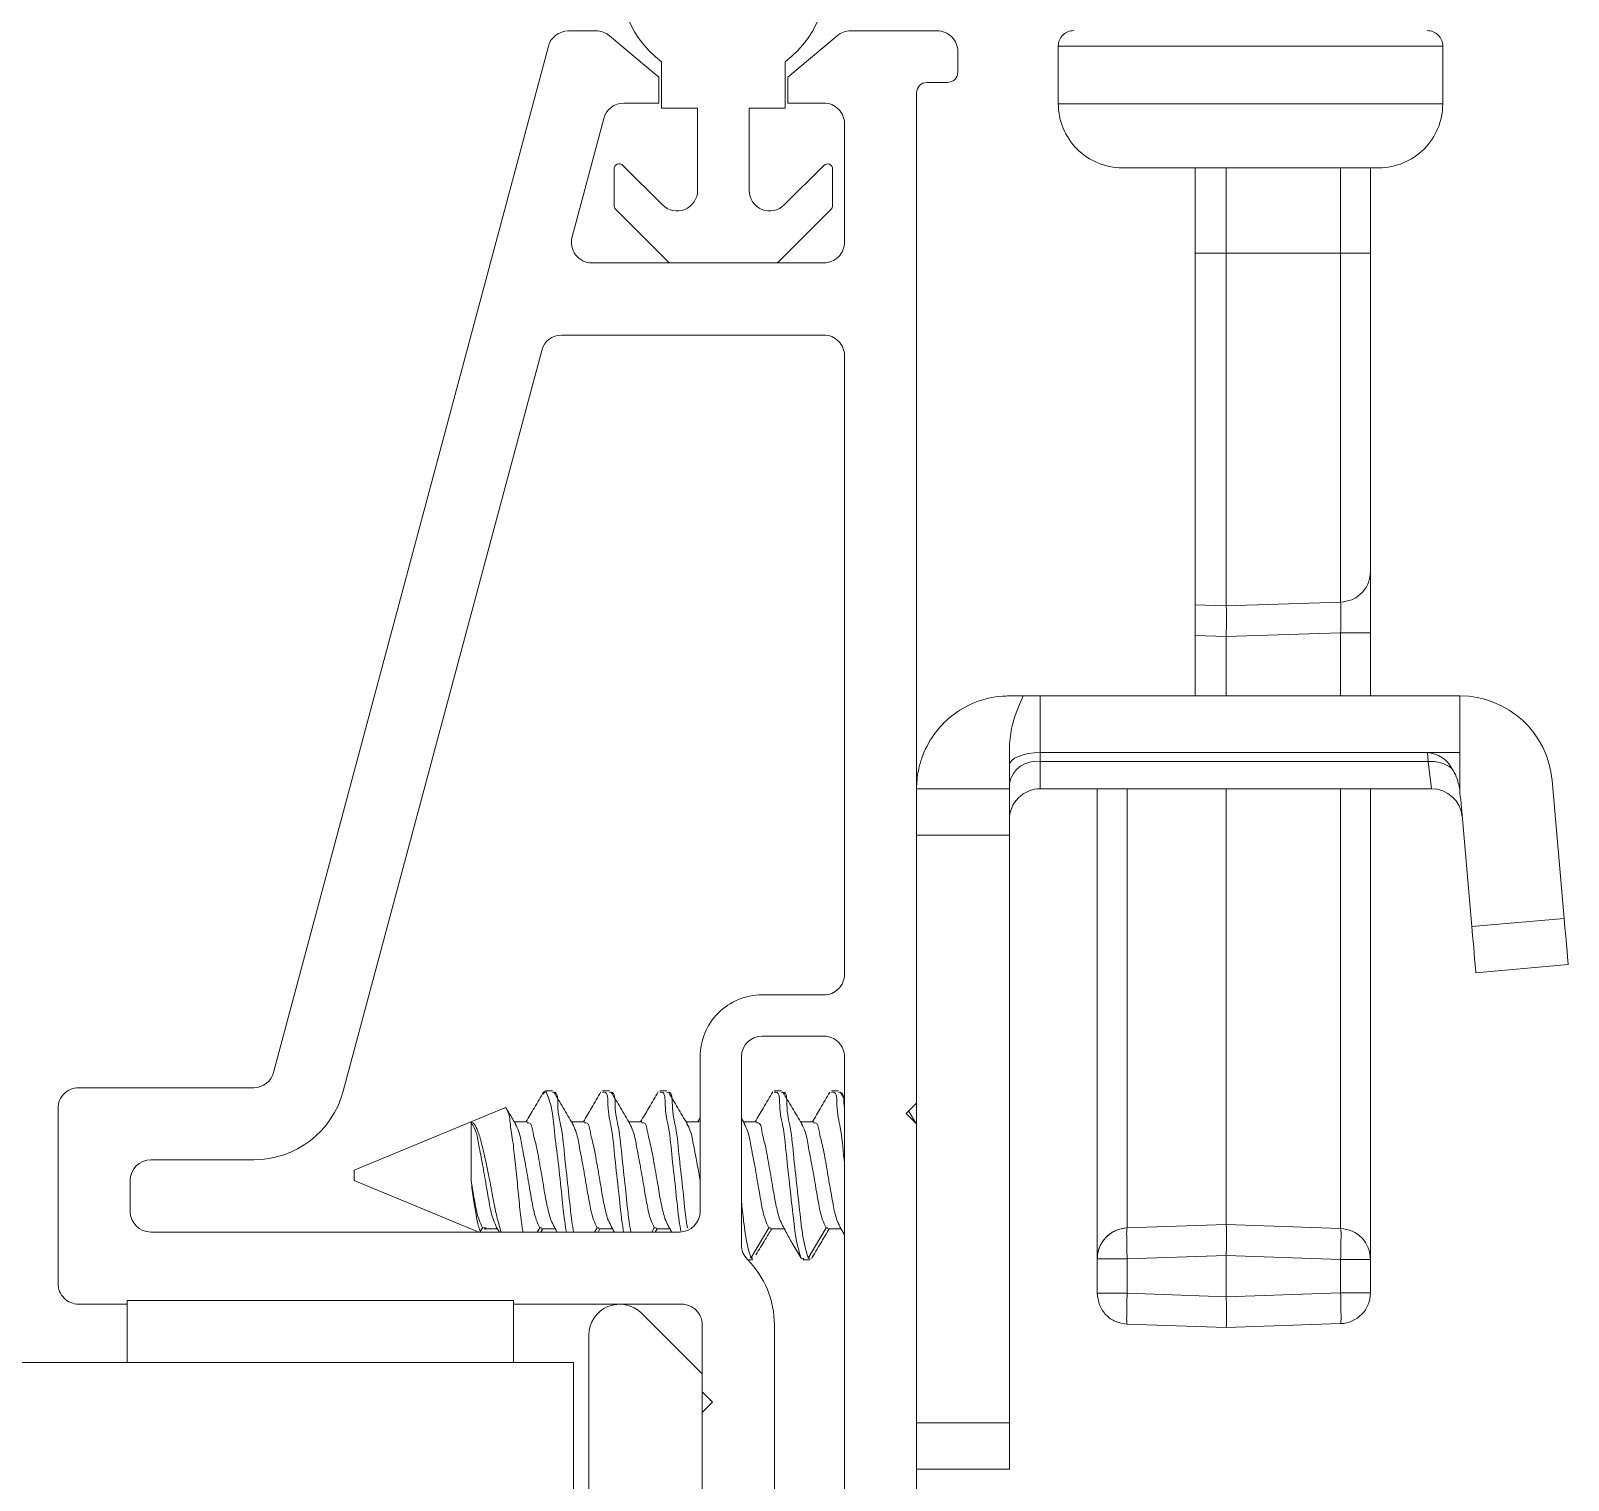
# Model space of a CAD drawing. Extents: x 50.9 to 61.7, y 12.6 to 36.7.
# Drawn here: x 58.072 to 59.564, y 15.534 to 16.94 of the extents above; entities that cross this region are included whole.
import ezdxf

# ---------------------------------------------------------------- set-up
doc = ezdxf.new("R2010")
doc.units = 0
doc.header["$LTSCALE"] = 0.3
doc.header["$MEASUREMENT"] = 0
doc.layers.get('0').update_dxf_attribs({"linetype": 'CONTINUOUS'})

msp = doc.modelspace()

# ---------------------------------------------------------------- linework, layer by layer
at = {"color": 7, "linetype": 'Continuous', "lineweight": 15}
for p, q in [((58.62068, 16.93947), (58.59373, 16.93947)), ((58.63354, 16.9348), (58.68159, 16.89447)), ((58.80659, 16.89447), (58.85464, 16.9348)), ((58.95159, 16.93947), (58.8675, 16.93947)), ((58.30771, 15.9293), (58.57441, 16.92465)), ((58.97159, 16.91947), (58.97159, 16.89947)), ((59.06909, 16.92475), (59.06909, 16.86875)), ((59.44209, 16.86875), (59.44209, 16.92475)), ((58.68409, 16.86447), (58.68409, 16.90947)), ((58.80409, 16.90947), (58.80409, 16.86447)), ((58.68159, 16.89447), (58.68159, 16.86947)), ((58.80659, 16.86947), (58.80659, 16.89447)), ((58.96159, 16.88948), (58.94159, 16.88948)), ((58.93159, 16.87947), (58.93159, 15.89947)), ((58.68159, 16.86947), (58.64744, 16.86947)), ((58.71909, 16.86447), (58.68409, 16.86447)), ((58.71909, 16.78483), (58.71909, 16.86447)), ((58.76909, 16.86447), (58.76909, 16.78483)), ((58.80409, 16.86447), (58.76909, 16.86447)), ((58.84159, 16.86947), (58.80659, 16.86947)), ((58.62812, 16.85465), (58.59731, 16.73965)), ((58.86159, 16.73447), (58.86159, 16.84947)), ((58.63809, 16.77012), (58.63809, 16.80547)), ((58.64662, 16.80901), (58.68495, 16.77069)), ((58.80323, 16.77069), (58.84155, 16.80901)), ((58.85009, 16.80547), (58.85009, 16.77012)), ((59.13109, 16.80675), (59.38009, 16.80675)), ((59.20193, 16.80675), (59.20193, 16.72387)), ((59.23193, 16.80675), (59.23193, 16.72387)), ((59.37193, 16.80675), (59.37193, 16.72387)), ((58.6902, 16.71594), (58.63955, 16.76658)), ((58.84862, 16.76658), (58.79798, 16.71594)), ((59.23193, 16.72387), (59.20193, 16.72387)), ((59.20193, 16.72387), (59.20193, 16.38282)), ((59.34295, 16.72387), (59.23193, 16.72387)), ((59.23193, 16.72387), (59.23193, 16.38189)), ((59.37193, 16.72387), (59.37193, 16.41512)), ((58.61663, 16.71447), (58.69373, 16.71447)), ((58.79444, 16.71447), (58.69373, 16.71447)), ((58.79444, 16.71447), (58.84159, 16.71447)), ((58.84159, 16.64447), (58.58715, 16.64447)), ((58.56784, 16.62965), (58.37532, 15.91118)), ((58.86159, 16.02447), (58.86159, 16.62447)), ((59.37193, 16.41512), (59.37193, 16.35559)), ((59.20193, 16.38282), (59.23193, 16.38189)), ((59.20193, 16.35308), (59.20193, 16.38282)), ((59.23193, 16.38189), (59.34297, 16.38535)), ((59.23193, 16.35216), (59.20193, 16.35308)), ((59.20193, 16.35308), (59.20193, 16.29447)), ((59.34297, 16.35559), (59.23193, 16.35216)), ((59.23193, 16.35216), (59.23193, 16.29447)), ((59.37193, 16.35559), (59.34297, 16.35559)), ((59.37193, 16.35559), (59.37193, 16.29447)), ((59.02159, 16.29447), (59.035, 16.29447)), ((59.035, 16.29447), (59.05159, 16.29447)), ((59.05159, 16.29447), (59.05159, 16.23947)), ((59.05159, 16.29447), (59.45859, 16.29447)), ((59.45859, 16.23947), (59.45859, 16.29447)), ((59.02159, 16.24823), (59.02159, 16.20447)), ((59.05159, 16.23947), (59.05159, 16.23084)), ((59.05159, 16.23947), (59.42727, 16.23947)), ((59.05159, 16.23084), (59.05159, 16.20447)), ((59.05159, 16.23084), (59.42802, 16.23084)), ((59.42727, 16.23947), (59.45859, 16.23947)), ((59.42802, 16.23084), (59.42727, 16.23947)), ((59.42802, 16.23084), (59.4311, 16.20447)), ((59.45859, 16.20375), (59.45859, 16.23947)), ((58.93159, 16.20447), (59.02159, 16.20447)), ((59.02159, 16.15947), (59.02159, 16.20447)), ((59.05159, 16.20447), (59.4311, 16.20447)), ((59.10693, 16.20447), (59.10693, 15.74849)), ((59.23193, 16.20447), (59.23193, 15.78174)), ((59.37193, 16.20447), (59.37193, 15.74788)), ((59.45859, 16.20375), (59.45859, 16.1995)), ((59.54824, 16.21232), (59.55994, 16.07864)), ((59.45954, 16.19362), (59.45859, 16.1995)), ((59.45954, 16.19362), (59.47028, 16.0708)), ((58.93159, 16.15947), (59.02159, 16.15947)), ((59.02159, 15.58947), (59.02159, 16.15947)), ((59.47028, 16.0708), (59.55994, 16.07864)), ((59.56386, 16.03381), (59.47421, 16.02597)), ((58.78159, 16.00447), (58.84159, 16.00447)), ((58.84159, 15.96447), (58.78159, 15.96447)), ((58.72159, 15.79447), (58.72159, 15.94447)), ((58.76159, 15.94447), (58.76159, 15.76204)), ((58.86159, 15.46447), (58.86159, 15.94447)), ((58.11859, 15.91447), (58.28839, 15.91447)), ((58.57189, 15.91121), (58.56907, 15.90815)), ((58.57189, 15.91147), (58.57068, 15.91097)), ((58.57818, 15.91147), (58.57189, 15.91147)), ((58.57189, 15.91147), (58.57189, 15.91121)), ((58.63374, 15.91147), (58.62679, 15.91147)), ((58.68929, 15.91147), (58.68235, 15.91147)), ((58.80041, 15.91147), (58.79346, 15.91147)), ((58.85596, 15.91147), (58.84902, 15.91147)), ((58.86159, 15.90327), (58.85763, 15.90997)), ((58.09859, 15.72447), (58.09859, 15.89447)), ((58.53207, 15.89498), (58.386, 15.83447)), ((58.93159, 15.89947), (58.92159, 15.88947)), ((58.92159, 15.88947), (58.93159, 15.87947)), ((58.93091, 15.88015), (58.92393, 15.89182)), ((58.93159, 15.87947), (58.93159, 15.89947)), ((58.4993, 15.88106), (58.4993, 15.8244)), ((58.55388, 15.8814), (58.54125, 15.8814)), ((58.60943, 15.8814), (58.59681, 15.8814)), ((58.66499, 15.8814), (58.65237, 15.8814)), ((58.72055, 15.8814), (58.70792, 15.8814)), ((58.72159, 15.88518), (58.71935, 15.8814)), ((58.76456, 15.87959), (58.76159, 15.88457)), ((58.7761, 15.8814), (58.76348, 15.8814)), ((58.83166, 15.8814), (58.81903, 15.8814)), ((58.93159, 15.8814), (58.93016, 15.8814)), ((58.93159, 15.87947), (58.93159, 15.46447)), ((58.28839, 15.84447), (58.18859, 15.84447)), ((58.386, 15.83447), (58.386, 15.82447)), ((58.16859, 15.82447), (58.16859, 15.79447)), ((58.386, 15.82447), (58.50671, 15.77447)), ((58.18859, 15.77447), (58.70159, 15.77447)), ((58.50829, 15.77496), (58.51045, 15.77861)), ((58.51384, 15.77845), (58.51045, 15.77861)), ((58.51221, 15.77755), (58.52491, 15.77755)), ((58.51284, 15.77682), (58.51329, 15.77755)), ((58.52378, 15.77944), (58.52674, 15.77447)), ((58.56777, 15.77853), (58.566, 15.77861)), ((58.56695, 15.77447), (58.56884, 15.77755)), ((58.56777, 15.77755), (58.58166, 15.77755)), ((58.62332, 15.77853), (58.62156, 15.77861)), ((58.62251, 15.77447), (58.6244, 15.77755)), ((58.62332, 15.77755), (58.63721, 15.77755)), ((58.67888, 15.77853), (58.67711, 15.77861)), ((58.67806, 15.77447), (58.67995, 15.77755)), ((58.67888, 15.77755), (58.69277, 15.77755)), ((58.77086, 15.74916), (58.78822, 15.77861)), ((58.78999, 15.77853), (58.78822, 15.77861)), ((58.78999, 15.77755), (58.80388, 15.77755)), ((58.82642, 15.74916), (58.84378, 15.77861)), ((58.84555, 15.77853), (58.84378, 15.77861)), ((58.84555, 15.77755), (58.85824, 15.77755)), ((58.85698, 15.77966), (58.86159, 15.77192)), ((59.23193, 15.78179), (59.13588, 15.77847)), ((59.13588, 15.77847), (59.13589, 15.77843)), ((59.13589, 15.77843), (59.23193, 15.78175)), ((59.23193, 15.78174), (59.34297, 15.77786)), ((58.76786, 15.74747), (58.77263, 15.74747)), ((58.77263, 15.74903), (58.77086, 15.74916)), ((58.82197, 15.74897), (58.81947, 15.74916)), ((58.82124, 15.74747), (58.82819, 15.74747)), ((58.82145, 15.74869), (58.82208, 15.74789)), ((58.82819, 15.74903), (58.82642, 15.74916)), ((58.83054, 15.75133), (58.82981, 15.74891)), ((59.10693, 15.74849), (59.10693, 15.74845)), ((59.10693, 15.71507), (59.10693, 15.74845)), ((59.10693, 15.74845), (59.13588, 15.74845)), ((59.13588, 15.74845), (59.23193, 15.75177)), ((59.13588, 15.74845), (59.13588, 15.71507)), ((59.23193, 15.71172), (59.23193, 15.75177)), ((59.23193, 15.75177), (59.34297, 15.74788)), ((59.34297, 15.7156), (59.34297, 15.74788)), ((59.37193, 15.74788), (59.34297, 15.74788)), ((59.37193, 15.74788), (59.37193, 15.7156)), ((59.13588, 15.71507), (59.10693, 15.71507)), ((59.10693, 15.71507), (59.10693, 15.71507)), ((59.23193, 15.71172), (59.13588, 15.71507)), ((59.34297, 15.7156), (59.23193, 15.71172)), ((59.34297, 15.7156), (59.37193, 15.7156)), ((58.16559, 15.70447), (58.11859, 15.70447)), ((58.16559, 15.70802), (58.16559, 15.64802)), ((58.16559, 15.70802), (58.54059, 15.70802)), ((58.54059, 15.70802), (58.54059, 15.64802)), ((58.70359, 15.70447), (58.54059, 15.70447)), ((58.6648, 15.69569), (58.72359, 15.6369)), ((58.72359, 15.61947), (58.72359, 15.68447)), ((58.79359, 15.68447), (58.79359, 15.43447)), ((59.23193, 15.68174), (59.13588, 15.68509)), ((59.13588, 15.68509), (59.13588, 15.68509)), ((59.34297, 15.68562), (59.23193, 15.68174)), ((58.61359, 14.76947), (58.61359, 15.67447)), ((58.59859, 15.64802), (57.08343, 15.64802)), ((58.59859, 15.52302), (58.59859, 15.64802)), ((58.73359, 15.60947), (58.72359, 15.61947)), ((58.72359, 15.61947), (58.72359, 15.59947)), ((58.72359, 15.59947), (58.73359, 15.60947)), ((58.72359, 14.90798), (58.72359, 15.59947)), ((58.93159, 15.58947), (59.02159, 15.58947)), ((59.02159, 15.54447), (59.02159, 15.58947)), ((58.93159, 15.54447), (59.02159, 15.54447))]:
    msp.add_line(p, q, dxfattribs=at)
at = {"color": 8, "linetype": 'Continuous', "lineweight": 15}
for p, q in [((59.06909, 16.92475), (59.44209, 16.92475)), ((59.06909, 16.86875), (59.44209, 16.86875)), ((59.34295, 16.80675), (59.34295, 16.72387)), ((59.34297, 16.35559), (59.34297, 16.29447)), ((59.13588, 16.20447), (59.13588, 15.77847)), ((59.34297, 16.20447), (59.34297, 15.77786)), ((58.56356, 15.77447), (58.566, 15.77861)), ((58.61912, 15.77447), (58.62156, 15.77861)), ((58.67468, 15.77447), (58.67711, 15.77861)), ((58.81095, 15.76361), (58.81947, 15.74916))]:
    msp.add_line(p, q, dxfattribs=at)
at = {"color": 7, "linetype": 'Continuous', "lineweight": 15, "flags": 128}
for points in [[(59.34294, 16.72387), (59.34295, 16.6029), (59.34296, 16.49767), (59.34297, 16.42186), (59.34297, 16.38535)], [(59.37193, 16.72387), (59.36974, 16.72387), (59.3635, 16.72387), (59.35411, 16.72387), (59.34295, 16.72387)], [(59.05159, 16.23947), (59.04574, 16.23924), (59.04011, 16.23853), (59.03492, 16.23738), (59.03037, 16.23584), (59.02664, 16.23395), (59.02387, 16.2318), (59.02217, 16.22947), (59.02159, 16.22705)], [(59.47421, 16.02597), (59.47413, 16.02683), (59.47391, 16.02938), (59.47354, 16.03352), (59.47306, 16.0391), (59.47246, 16.04589), (59.47178, 16.05364), (59.47105, 16.06205), (59.47028, 16.0708)], [(59.55994, 16.07864), (59.56071, 16.06989), (59.56144, 16.06148), (59.56212, 16.05373), (59.56271, 16.04694), (59.5632, 16.04137), (59.56356, 16.03722), (59.56379, 16.03467), (59.56386, 16.03381)]]:
    msp.add_lwpolyline(points, dxfattribs=at)
at = {"color": 7, "linetype": 'Continuous', "lineweight": 15}
for centre, radius, start, end in [((58.74409, 16.98947), 0.1, 306.8699, 233.1301), ((58.59373, 16.91947), 0.02, 90.00363, 164.99956), ((58.62068, 16.91947), 0.02, 50.00467, 89.99889), ((58.8675, 16.91948), 0.02, 90.00053, 130.00263), ((58.95159, 16.91948), 0.02, 359.99916, 90.00168), ((59.08409, 16.92475), 0.015, 89.9966, 180.00452), ((59.42709, 16.92475), 0.015, 359.99548, 90.0034), ((58.94159, 16.87947), 0.01, 90.0028, 179.99048), ((58.96159, 16.89948), 0.01, 270.00115, 359.99045), ((58.64744, 16.84947), 0.02, 90.00372, 164.99275), ((58.84159, 16.84948), 0.02, 359.99886, 90.00198), ((59.13109, 16.86874), 0.062, 179.99822, 270.00015), ((59.38009, 16.86874), 0.062, 269.99985, 0.00178), ((58.64309, 16.80548), 0.005, 44.99319, 180.01032), ((58.84509, 16.80547), 0.005, 0.01537, 134.99226), ((58.69909, 16.78483), 0.02, 224.99915, 0.00199), ((58.78909, 16.78483), 0.02, 180.00443, 314.99721), ((58.64308, 16.77012), 0.005, 179.97822, 225.01759), ((58.84507, 16.77013), 0.00502, 315.10733, 359.89686), ((58.61663, 16.73447), 0.02, 164.99821, 269.99903), ((58.84159, 16.73447), 0.02, 269.99892, 359.99982), ((58.69373, 16.71947), 0.005, 224.98728, 269.99604), ((58.79445, 16.71947), 0.005, 269.97708, 315.01271), ((58.58715, 16.62448), 0.01999, 89.99073, 165.01191), ((58.84159, 16.62448), 0.02, 359.99885, 90.00241), ((59.45859, 16.20448), 0.09, 4.99984, 89.99899), ((59.04784, 16.20432), 0.02678, 81.95001, 168.57972), ((59.42507, 16.20994), 0.02962, 28.80431, 85.74505), ((59.43054, 16.19633), 0.0346, 53.68666, 94.16813), ((59.05159, 16.17448), 0.03, 89.99804, 180.00308), ((59.4311, 16.17447), 0.03, 5.00258, 89.99904), ((58.84159, 16.02447), 0.02, 269.99156, 0.00718), ((58.78159, 15.94448), 0.06, 89.99872, 180.0024), ((58.78159, 15.94447), 0.02, 89.99939, 179.99935), ((58.84159, 15.94448), 0.02, 359.99282, 90.00844), ((58.28839, 15.93447), 0.01999, 269.99142, 345.01123), ((58.11859, 15.89448), 0.02, 89.99829, 180.00718), ((58.28839, 15.93448), 0.09, 270.00091, 344.99893), ((58.18859, 15.82447), 0.02, 89.99978, 179.99896), ((58.18859, 15.79448), 0.02, 180.0019, 269.99936), ((58.70159, 15.79448), 0.02, 270.00494, 359.9938), ((59.13693, 15.74845), 0.03, 91.98063, 180.00166), ((59.34193, 15.74788), 0.03, 359.99968, 88.00003), ((58.78159, 15.76204), 0.02, 180.00577, 224.84372), ((58.70358, 15.68447), 0.09001, 0.00239, 44.836), ((58.11859, 15.72447), 0.02, 179.99324, 270.00088), ((59.34193, 15.7156), 0.03, 272.00045, 0.00012), ((58.64359, 15.67447), 0.03, 45.00036, 179.99971), ((58.70359, 15.68448), 0.02, 359.99958, 90.00168)]:
    msp.add_arc(centre, radius, start, end, dxfattribs=at)
for points, knots in [([(59.37193, 16.41512), (59.37153, 16.41145), (59.37069, 16.40381), (59.36402, 16.39391), (59.35429, 16.38696), (59.34665, 16.38588), (59.34297, 16.38535)], [0, 0, 0, 0, 0.2397654, 0.4988299, 0.7586354, 1, 1, 1, 1]), ([(59.23193, 16.38189), (59.23202, 16.38086), (59.23233, 16.37755), (59.23226, 16.37103), (59.23221, 16.36216), (59.23203, 16.35557), (59.23193, 16.35216)], [0, 0, 0, 0, 0.1049734, 0.3350194, 0.6560895, 1, 1, 1, 1]), ([(59.34297, 16.35559), (59.34308, 16.35914), (59.34327, 16.36577), (59.34331, 16.37462), (59.34337, 16.38101), (59.34307, 16.38429), (59.34297, 16.38535)], [0, 0, 0, 0, 0.35758343, 0.66842103, 0.89215948, 1, 1, 1, 1]), ([(58.93159, 16.20447), (58.93167, 16.20727), (58.93196, 16.21732), (58.93608, 16.23565), (58.94723, 16.25728), (58.96506, 16.27609), (58.98798, 16.28939), (59.00797, 16.29415), (59.01933, 16.29442), (59.02159, 16.29447)], [0, 0, 0, 0, 0.0595259, 0.2137677, 0.3951598, 0.5709314, 0.7581867, 0.9518668, 1, 1, 1, 1]), ([(59.02159, 16.24823), (59.02244, 16.2548), (59.02451, 16.27086), (59.03111, 16.2857), (59.035, 16.29447)], [0, 0, 0, 0, 0.408536, 1, 1, 1, 1]), ([(59.45103, 16.22421), (59.45256, 16.22153), (59.45621, 16.21515), (59.45772, 16.20794), (59.45859, 16.20375)], [0, 0, 0, 0, 0.4190935, 1, 1, 1, 1]), ([(58.56977, 15.91034), (58.56675, 15.90519), (58.56109, 15.89552), (58.55536, 15.8859), (58.55268, 15.8814)], [0, 0, 0, 0, 0.5329863, 1, 1, 1, 1]), ([(58.5918, 15.77447), (58.59124, 15.77787), (58.5891, 15.79087), (58.58692, 15.81479), (58.58359, 15.84518), (58.57983, 15.87309), (58.57803, 15.89538), (58.57362, 15.90676), (58.57189, 15.91121)], [0, 0, 0, 0, 0.0745443, 0.2853318, 0.5200968, 0.7364666, 0.8970902, 1, 1, 1, 1]), ([(58.59874, 15.77447), (58.59818, 15.77787), (58.59603, 15.79086), (58.59396, 15.81491), (58.59019, 15.8447), (58.58781, 15.87454), (58.58271, 15.8917), (58.58377, 15.91066), (58.57875, 15.91), (58.57818, 15.90992)], [0, 0, 0, 0, 0.0744267, 0.2848743, 0.5192608, 0.7352816, 0.8956462, 0.9882262, 1, 1, 1, 1]), ([(58.59789, 15.87959), (58.59485, 15.88467), (58.58874, 15.89487), (58.58271, 15.90511), (58.57968, 15.91025)], [0, 0, 0, 0, 0.4980958, 1, 1, 1, 1]), ([(58.62532, 15.91034), (58.62231, 15.90519), (58.61664, 15.89552), (58.61091, 15.8859), (58.60824, 15.8814)], [0, 0, 0, 0, 0.5329863, 1, 1, 1, 1]), ([(58.64735, 15.77447), (58.64679, 15.77787), (58.64464, 15.79086), (58.64257, 15.81491), (58.6388, 15.8447), (58.63642, 15.87454), (58.63132, 15.8917), (58.63238, 15.91066), (58.62736, 15.91), (58.62679, 15.90992)], [0, 0, 0, 0, 0.0744267, 0.2848724, 0.5192607, 0.7352816, 0.8956462, 0.9882262, 1, 1, 1, 1]), ([(58.6543, 15.77447), (58.65374, 15.77787), (58.65159, 15.79086), (58.64951, 15.81491), (58.64575, 15.8447), (58.64337, 15.87454), (58.63827, 15.8917), (58.63932, 15.91066), (58.63431, 15.91), (58.63374, 15.90992)], [0, 0, 0, 0, 0.0744243, 0.2848725, 0.5192597, 0.7352832, 0.8956459, 0.9882262, 1, 1, 1, 1]), ([(58.65345, 15.87959), (58.65041, 15.88467), (58.6443, 15.89487), (58.63827, 15.90511), (58.63524, 15.91025)], [0, 0, 0, 0, 0.4980622, 1, 1, 1, 1]), ([(58.68088, 15.91034), (58.67786, 15.90519), (58.6722, 15.89552), (58.66647, 15.8859), (58.66379, 15.8814)], [0, 0, 0, 0, 0.5330053, 1, 1, 1, 1]), ([(58.7028, 15.77517), (58.70228, 15.77833), (58.70017, 15.79109), (58.69813, 15.81491), (58.69436, 15.8447), (58.69198, 15.87454), (58.68688, 15.8917), (58.68793, 15.91066), (58.68292, 15.91), (58.68235, 15.90992)], [0, 0, 0, 0, 0.0697387, 0.2812522, 0.5168258, 0.7339408, 0.8951177, 0.9881666, 1, 1, 1, 1]), ([(58.7092, 15.77859), (58.70887, 15.78062), (58.70698, 15.79224), (58.70509, 15.81491), (58.7013, 15.8447), (58.69893, 15.87454), (58.69382, 15.8917), (58.69488, 15.91066), (58.68986, 15.91), (58.68929, 15.90992)], [0, 0, 0, 0, 0.04572807, 0.26269891, 0.50435477, 0.72707362, 0.89241057, 0.98786119, 1, 1, 1, 1]), ([(58.709, 15.87959), (58.70596, 15.88467), (58.69986, 15.89487), (58.69382, 15.90511), (58.69079, 15.91025)], [0, 0, 0, 0, 0.4980958, 1, 1, 1, 1]), ([(58.79199, 15.91034), (58.78897, 15.90519), (58.78331, 15.89552), (58.77758, 15.8859), (58.77491, 15.8814)], [0, 0, 0, 0, 0.5330053, 1, 1, 1, 1]), ([(58.81947, 15.74916), (58.81826, 15.75324), (58.81482, 15.76484), (58.81211, 15.78655), (58.8091, 15.81488), (58.80551, 15.84471), (58.80308, 15.87454), (58.79799, 15.8917), (58.79904, 15.91066), (58.79403, 15.91), (58.79346, 15.90992)], [0, 0, 0, 0, 0.0775145, 0.2202663, 0.3975543, 0.5950093, 0.7769924, 0.9120889, 0.9900814, 1, 1, 1, 1]), ([(58.82642, 15.74916), (58.82521, 15.75324), (58.82176, 15.76484), (58.81905, 15.78655), (58.81605, 15.81488), (58.81245, 15.84471), (58.81003, 15.87454), (58.80493, 15.8917), (58.80599, 15.91066), (58.80097, 15.91), (58.80041, 15.90992)], [0, 0, 0, 0, 0.0775145, 0.2202663, 0.3975527, 0.5950092, 0.7769924, 0.9120889, 0.9900814, 1, 1, 1, 1]), ([(58.82012, 15.87959), (58.81707, 15.88467), (58.81097, 15.89487), (58.80493, 15.90511), (58.80191, 15.91025)], [0, 0, 0, 0, 0.4980958, 1, 1, 1, 1]), ([(58.8474, 15.91009), (58.84438, 15.90493), (58.83878, 15.89535), (58.83309, 15.88581), (58.83046, 15.8814)], [0, 0, 0, 0, 0.5380998, 1, 1, 1, 1]), ([(58.86159, 15.84194), (58.86144, 15.84329), (58.86017, 15.85453), (58.85866, 15.8746), (58.85354, 15.89169), (58.8546, 15.91066), (58.84958, 15.91), (58.84902, 15.90992)], [0, 0, 0, 0, 0.0575415, 0.4810365, 0.7954211, 0.9769183, 1, 1, 1, 1]), ([(58.86159, 15.89553), (58.86147, 15.89624), (58.86066, 15.90102), (58.86156, 15.9107), (58.85653, 15.91), (58.85596, 15.90992)], [0, 0, 0, 0, 0.1335533, 0.9022428, 1, 1, 1, 1]), ([(58.53209, 15.89491), (58.53211, 15.89494), (58.5327, 15.89612), (58.5368, 15.88812), (58.5368, 15.88138), (58.5398, 15.86397), (58.54176, 15.84456), (58.54425, 15.82204), (58.54632, 15.79998), (58.54797, 15.78412), (58.54933, 15.77597), (58.54958, 15.77447)], [0, 0, 0, 0, 0.00087325, 0.03145238, 0.11594582, 0.24885, 0.41904596, 0.61052042, 0.79775565, 0.96284833, 1, 1, 1, 1]), ([(58.54234, 15.87959), (58.54005, 15.88339), (58.53728, 15.888), (58.53454, 15.89263), (58.53406, 15.89345)], [0, 0, 0, 0, 0.8235001, 1, 1, 1, 1]), ([(58.52848, 15.77447), (58.52718, 15.77887), (58.52405, 15.7895), (58.52051, 15.80748), (58.51691, 15.82753), (58.51282, 15.84656), (58.50894, 15.8628), (58.50572, 15.87381), (58.50207, 15.88044), (58.49962, 15.88099), (58.4993, 15.88106)], [0, 0, 0, 0, 0.1230441, 0.2973005, 0.4915016, 0.6691952, 0.8219867, 0.9334584, 0.9911641, 1, 1, 1, 1]), ([(58.52434, 15.77861), (58.52313, 15.78118), (58.51976, 15.78833), (58.51697, 15.80227), (58.51389, 15.82015), (58.51068, 15.83946), (58.50699, 15.85708), (58.5049, 15.87145), (58.50089, 15.87833), (58.4993, 15.88106)], [0, 0, 0, 0, 0.0801994, 0.2231973, 0.3992392, 0.5952715, 0.776226, 0.9112481, 1, 1, 1, 1]), ([(58.566, 15.77861), (58.56479, 15.78118), (58.56143, 15.78833), (58.55864, 15.80227), (58.55556, 15.82015), (58.55233, 15.83945), (58.54868, 15.85709), (58.54661, 15.87075), (58.54327, 15.87721), (58.54213, 15.87942)], [0, 0, 0, 0, 0.0817292, 0.22745474, 0.40685457, 0.60662615, 0.79103231, 0.92862992, 1, 1, 1, 1]), ([(58.57638, 15.78685), (58.57512, 15.79158), (58.57225, 15.80232), (58.56957, 15.82024), (58.56605, 15.83919), (58.56303, 15.85787), (58.5594, 15.8694), (58.55802, 15.88093), (58.55445, 15.88049), (58.55388, 15.88042)], [0, 0, 0, 0, 0.1501473, 0.3408, 0.5531023, 0.7490798, 0.8953082, 0.9833375, 1, 1, 1, 1]), ([(58.62156, 15.77861), (58.62035, 15.78118), (58.61698, 15.78833), (58.6142, 15.80227), (58.61111, 15.82015), (58.60789, 15.83945), (58.60423, 15.85709), (58.60217, 15.87075), (58.59882, 15.87721), (58.59768, 15.87942)], [0, 0, 0, 0, 0.0817291, 0.227449, 0.4068487, 0.606624, 0.79103, 0.9286274, 1, 1, 1, 1]), ([(58.63194, 15.78685), (58.63067, 15.79158), (58.6278, 15.80232), (58.62512, 15.82024), (58.62161, 15.83919), (58.61859, 15.85787), (58.61496, 15.8694), (58.61357, 15.88093), (58.61, 15.88049), (58.60943, 15.88042)], [0, 0, 0, 0, 0.1501464, 0.340798, 0.5530991, 0.749071, 0.8952986, 0.9833376, 1, 1, 1, 1]), ([(58.67711, 15.77861), (58.6759, 15.78118), (58.67254, 15.78833), (58.66975, 15.80227), (58.66667, 15.82015), (58.66345, 15.83945), (58.65979, 15.85709), (58.65772, 15.87075), (58.65438, 15.87721), (58.65324, 15.87942)], [0, 0, 0, 0, 0.081729, 0.2274542, 0.4068535, 0.6066246, 0.7910303, 0.9286276, 1, 1, 1, 1]), ([(58.6875, 15.78685), (58.68623, 15.79158), (58.68336, 15.80232), (58.68068, 15.82024), (58.67716, 15.83919), (58.67414, 15.85787), (58.67052, 15.8694), (58.66913, 15.88093), (58.66556, 15.88049), (58.66499, 15.88042)], [0, 0, 0, 0, 0.1501473, 0.3408, 0.5531023, 0.7490798, 0.8953082, 0.9833375, 1, 1, 1, 1]), ([(58.72159, 15.82386), (58.72068, 15.82923), (58.71871, 15.8409), (58.71534, 15.85709), (58.71328, 15.87075), (58.70993, 15.87721), (58.70879, 15.87942)], [0, 0, 0, 0, 0.2851099, 0.6202345, 0.8702932, 1, 1, 1, 1]), ([(58.78822, 15.77861), (58.78701, 15.78118), (58.78365, 15.78833), (58.78086, 15.80227), (58.77778, 15.82015), (58.77456, 15.83945), (58.7709, 15.85709), (58.76883, 15.87075), (58.76549, 15.87721), (58.76435, 15.87942)], [0, 0, 0, 0, 0.081729, 0.2274542, 0.4068535, 0.6066246, 0.7910303, 0.9286276, 1, 1, 1, 1]), ([(58.79861, 15.78685), (58.79734, 15.79158), (58.79447, 15.80232), (58.79179, 15.82024), (58.78827, 15.83919), (58.78525, 15.85787), (58.78163, 15.8694), (58.78024, 15.88093), (58.77667, 15.88049), (58.7761, 15.88042)], [0, 0, 0, 0, 0.1501473, 0.3408, 0.5531023, 0.7490798, 0.8953082, 0.9833375, 1, 1, 1, 1]), ([(58.84378, 15.77861), (58.84257, 15.78118), (58.83921, 15.78833), (58.83642, 15.80227), (58.83333, 15.82015), (58.83011, 15.83945), (58.82646, 15.85709), (58.82439, 15.87075), (58.82105, 15.87721), (58.8199, 15.87942)], [0, 0, 0, 0, 0.08172037, 0.22744624, 0.40684647, 0.60661851, 0.79102928, 0.92862721, 1, 1, 1, 1]), ([(58.85714, 15.77983), (58.85612, 15.782), (58.85297, 15.78875), (58.85032, 15.80226), (58.84725, 15.82021), (58.84385, 15.8392), (58.8408, 15.85787), (58.83719, 15.8694), (58.83579, 15.88093), (58.83222, 15.88049), (58.83166, 15.88042)], [0, 0, 0, 0, 0.0679793, 0.2116391, 0.3884957, 0.5854354, 0.7672274, 0.9028744, 0.9845433, 1, 1, 1, 1]), ([(58.4993, 15.8244), (58.50008, 15.81824), (58.50149, 15.80711), (58.50392, 15.79225), (58.50584, 15.78181), (58.50772, 15.77657), (58.50829, 15.77496)], [0, 0, 0, 0, 0.3699404, 0.6681984, 0.8984373, 1, 1, 1, 1]), ([(58.51045, 15.77861), (58.50924, 15.78118), (58.50587, 15.78833), (58.50276, 15.80391), (58.50061, 15.81664), (58.4993, 15.8244)], [0, 0, 0, 0, 0.1796642, 0.4999986, 1, 1, 1, 1]), ([(58.77086, 15.74916), (58.76965, 15.75324), (58.76621, 15.76484), (58.76388, 15.78347), (58.76231, 15.79783), (58.76159, 15.8044)], [0, 0, 0, 0, 0.22739537, 0.64619037, 1, 1, 1, 1]), ([(58.57627, 15.78713), (58.57832, 15.78297), (58.58042, 15.77872), (58.58269, 15.77457), (58.58274, 15.77447)], [0, 0, 0, 0, 0.9782853, 1, 1, 1, 1]), ([(58.63183, 15.78713), (58.63386, 15.78296), (58.63595, 15.77871), (58.63825, 15.77457), (58.6383, 15.77447)], [0, 0, 0, 0, 0.9782058, 1, 1, 1, 1]), ([(58.68738, 15.78713), (58.68943, 15.78297), (58.69153, 15.77872), (58.6938, 15.77457), (58.69385, 15.77447)], [0, 0, 0, 0, 0.9782853, 1, 1, 1, 1]), ([(58.79849, 15.78713), (58.80057, 15.78298), (58.80454, 15.77505), (58.80888, 15.76731), (58.81095, 15.76361)], [0, 0, 0, 0, 0.5223013, 1, 1, 1, 1]), ([(58.77576, 15.75244), (58.77872, 15.75735), (58.78378, 15.76574), (58.78893, 15.77408), (58.79106, 15.77755)], [0, 0, 0, 0, 0.58514527, 1, 1, 1, 1]), ([(58.83052, 15.7503), (58.8335, 15.75534), (58.83889, 15.76444), (58.84436, 15.7735), (58.84681, 15.77755)], [0, 0, 0, 0, 0.5530718, 1, 1, 1, 1]), ([(59.13588, 15.77847), (59.13266, 15.77805), (59.12582, 15.77716), (59.1163, 15.77125), (59.11026, 15.76324), (59.10737, 15.7552), (59.10708, 15.75076), (59.10693, 15.74849)], [0, 0, 0, 0, 0.2107774, 0.447439, 0.7099802, 0.8517126, 1, 1, 1, 1]), ([(59.13589, 15.77843), (59.13577, 15.77766), (59.13531, 15.77476), (59.13552, 15.76855), (59.13551, 15.75933), (59.13575, 15.75227), (59.13588, 15.74845)], [0, 0, 0, 0, 0.0772448, 0.2939499, 0.6178951, 1, 1, 1, 1]), ([(59.23193, 15.75177), (59.23206, 15.75559), (59.2323, 15.76265), (59.2323, 15.77187), (59.2325, 15.77807), (59.23205, 15.78098), (59.23193, 15.78174)], [0, 0, 0, 0, 0.38213472, 0.70607166, 0.9227598, 1, 1, 1, 1]), ([(59.34297, 15.74788), (59.34311, 15.7517), (59.34335, 15.75877), (59.34334, 15.76799), (59.34355, 15.77419), (59.34309, 15.7771), (59.34297, 15.77786)], [0, 0, 0, 0, 0.3821893, 0.7061761, 0.9228565, 1, 1, 1, 1]), ([(59.13588, 15.68509), (59.13206, 15.68566), (59.1244, 15.68679), (59.11487, 15.69377), (59.10822, 15.70354), (59.10736, 15.71123), (59.10693, 15.71507)], [0, 0, 0, 0, 0.249967, 0.4999916, 0.7499918, 1, 1, 1, 1]), ([(59.13588, 15.68509), (59.13206, 15.68565), (59.1244, 15.68678), (59.11487, 15.69376), (59.10822, 15.70354), (59.10736, 15.71122), (59.10693, 15.71507)], [0, 0, 0, 0, 0.249966, 0.4999922, 0.7499921, 1, 1, 1, 1]), ([(59.13588, 15.71507), (59.13575, 15.71125), (59.13551, 15.70419), (59.13551, 15.69497), (59.13531, 15.68876), (59.13576, 15.68585), (59.13588, 15.68509)], [0, 0, 0, 0, 0.3821805, 0.70617, 0.9228521, 1, 1, 1, 1]), ([(59.23193, 15.68174), (59.23205, 15.6825), (59.2325, 15.68541), (59.2323, 15.69162), (59.2323, 15.70084), (59.23206, 15.7079), (59.23193, 15.71172)], [0, 0, 0, 0, 0.0771464, 0.2938283, 0.6178125, 1, 1, 1, 1]), ([(59.34297, 15.7156), (59.34311, 15.71178), (59.34335, 15.70472), (59.34334, 15.6955), (59.34355, 15.68929), (59.34309, 15.68638), (59.34297, 15.68562)], [0, 0, 0, 0, 0.3821875, 0.7061727, 0.922852, 1, 1, 1, 1])]:
    msp.add_open_spline(points, degree=3, knots=knots, dxfattribs=at)

doc.saveas('drawing.dxf')
